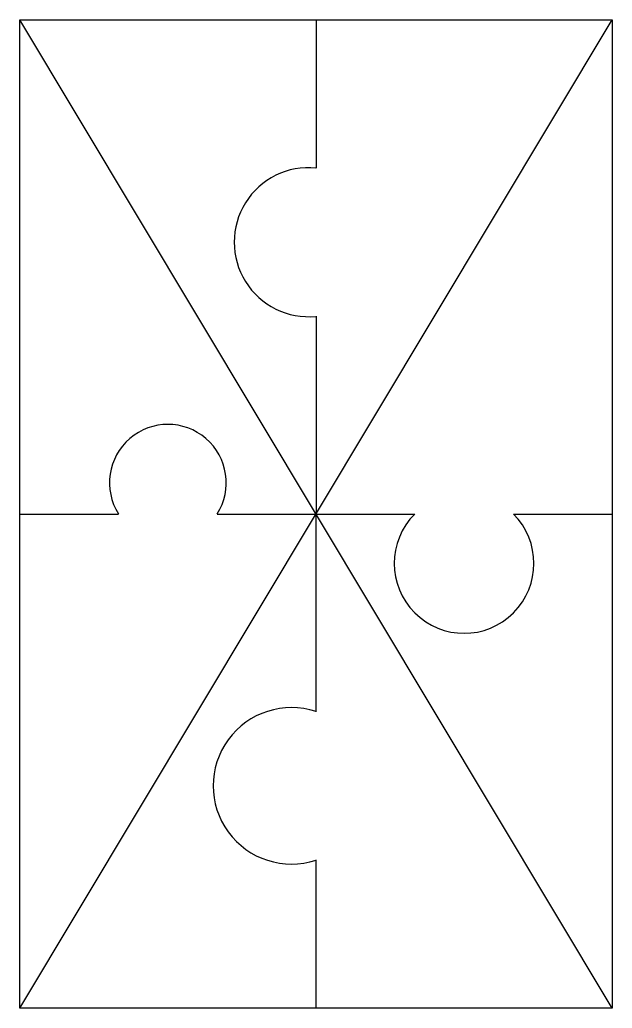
# Model space of a CAD drawing. Header units: millimetres. Extents: x -30 to 30, y -50 to 50.
import ezdxf

# ---------------------------------------------------------------- set-up
doc = ezdxf.new("R2010")
doc.units = ezdxf.units.MM
doc.layers.get('0').update_dxf_attribs({"linetype": 'CONTINUOUS'})

msp = doc.modelspace()

# ---------------------------------------------------------------- linework, layer by layer
for p, q in [((30, -50), (-30, 50)), ((-30, -50), (30, 50)), ((0, 50), (0, 35)), ((0, 20), (0, 0)), ((-30, 0), (-20, 0)), ((-10, 0), (0, 0)), ((0, -20), (0, 0)), ((0, 0), (10, 0)), ((20, 0), (30, 0)), ((0, -50), (0, -35))]:
    msp.add_line(p, q)
msp.add_lwpolyline([(30, -50), (-30, -50), (-30, 50), (30, 50)], close=True)
for centre, radius, start, end in [((-0.74, 27.5), 7.54, 84.3703, 275.6297), ((-15, 3.15), 5.91, -32.1769, 212.1769), ((15, -5), 7.07, -225, 45), ((-2.5, -27.5), 7.91, 71.5651, 288.4349)]:
    msp.add_arc(centre, radius, start, end)

doc.saveas('drawing.dxf')
